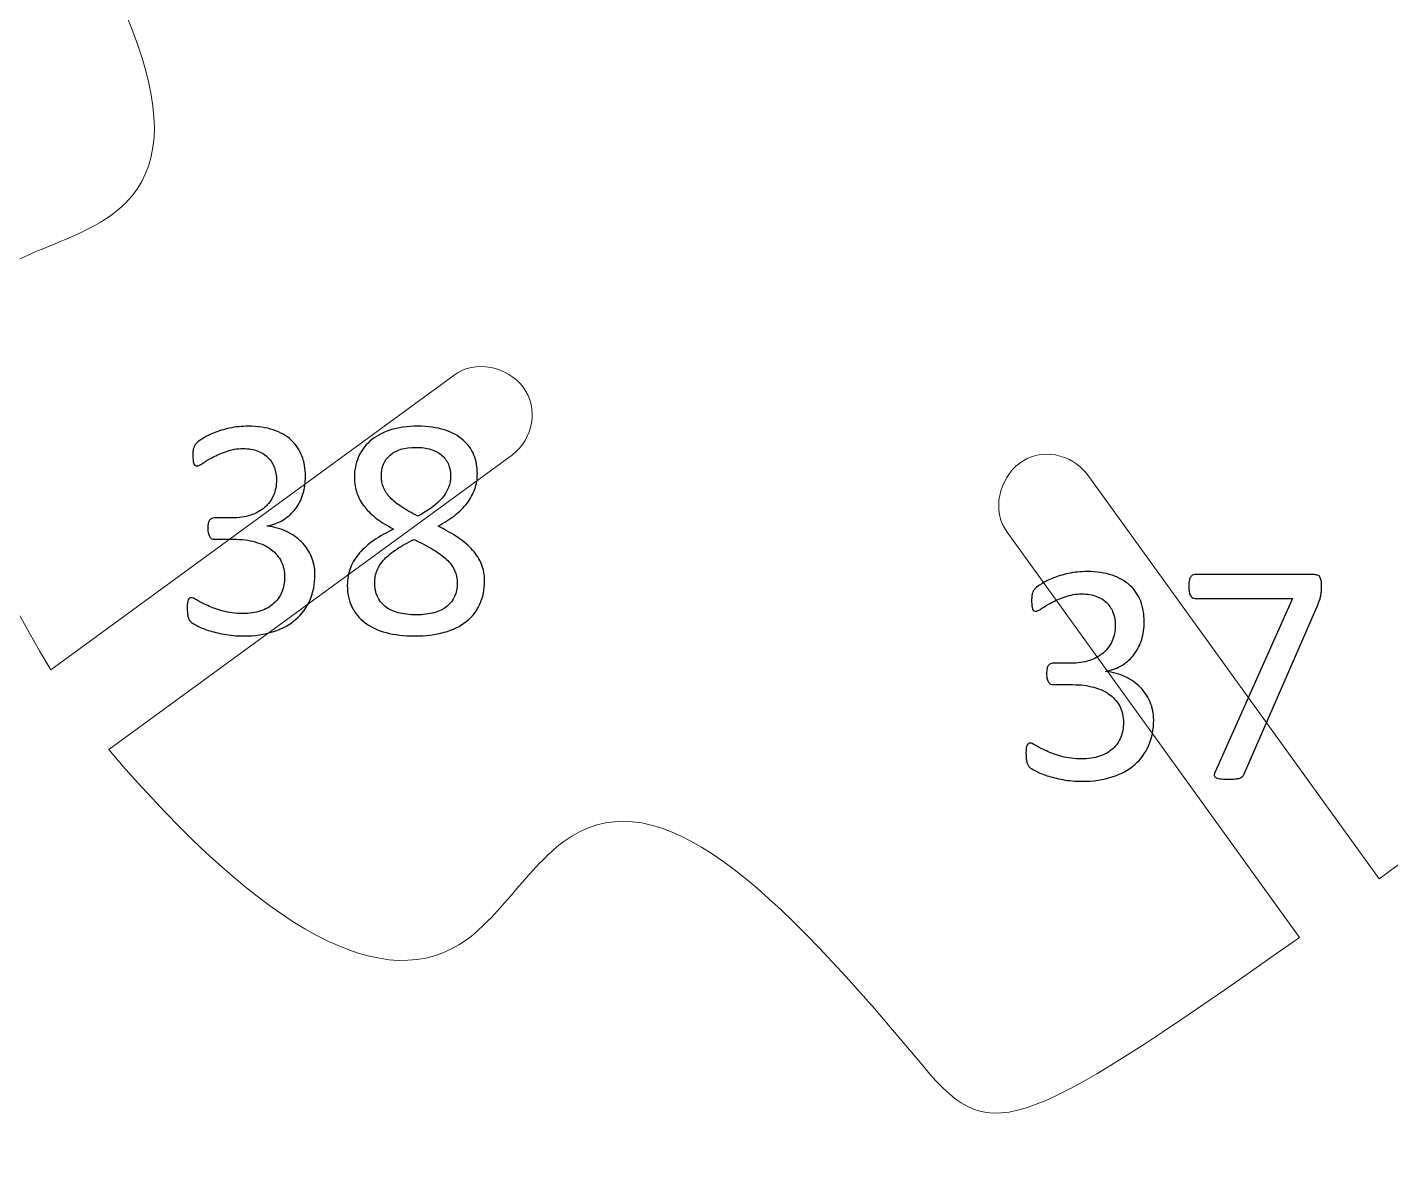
# Model space of a CAD drawing. Header units: inches. Extents: x -2.74 to 3.04, y -4.95 to 0.91.
# Drawn here: x -1.01 to -0.306, y -1.74 to -1.151 of the extents above; entities that cross this region are included whole.
import ezdxf

# ---------------------------------------------------------------- set-up
doc = ezdxf.new("R2010")
doc.units = ezdxf.units.IN
doc.header["$MEASUREMENT"] = 0
doc.layers.add('Layer 1', color=7, linetype='Continuous')

msp = doc.modelspace()

# ---------------------------------------------------------------- linework, layer by layer
at = {"layer": 'Layer 1', "color": 1, "lineweight": 9}
for points, knots in [([(-0.99833, -1.48277), (-1.06133, -1.37799), (-1.0725, -1.30957), (-1.0312, -1.2797), (-1.0312, -1.2797), (-1.02485, -1.27511), (-1.0142, -1.26982), (-0.99921, -1.26381), (-0.99921, -1.26381), (-0.98422, -1.25781), (-0.97356, -1.25251), (-0.96721, -1.24792), (-0.96721, -1.24792), (-0.92279, -1.2158), (-0.94685, -1.15069), (-1.0176, -1.03792), (-1.0176, -1.03792), (-1.0478, -0.9898), (-1.04217, -0.98093), (-0.89322, -0.8705)], [0, 0, 0, 0, 0.2, 0.2, 0.2, 0.2, 0.4, 0.4, 0.4, 0.4, 0.6, 0.6, 0.6, 0.6, 0.8, 0.8, 0.8, 0.8, 1, 1, 1, 1]), ([(-0.21069, -0.97274), (-0.14525, -1.08014), (-0.13199, -1.15131), (-0.17388, -1.1816), (-0.17388, -1.1816), (-0.18023, -1.18619), (-0.19089, -1.19149), (-0.20588, -1.19749), (-0.20588, -1.19749), (-0.22087, -1.2035), (-0.23153, -1.20879), (-0.23788, -1.21338), (-0.23788, -1.21338), (-0.2823, -1.2455), (-0.25824, -1.31061), (-0.18749, -1.42338), (-0.18749, -1.42338), (-0.15724, -1.47158), (-0.16215, -1.48003), (-0.31175, -1.59093)], [0, 0, 0, 0, 0.2, 0.2, 0.2, 0.2, 0.4, 0.4, 0.4, 0.4, 0.6, 0.6, 0.6, 0.6, 0.8, 0.8, 0.8, 0.8, 1, 1, 1, 1]), ([(-0.9684, -1.52407), (-0.9684, -1.52407), (-0.75972, -1.3716), (-0.75972, -1.3716), (-0.75972, -1.3716), (-0.74894, -1.36349), (-0.74598, -1.34754), (-0.75409, -1.33676), (-0.75409, -1.33676), (-0.7622, -1.326), (-0.77903, -1.3223), (-0.7898, -1.33042), (-0.7898, -1.33042), (-0.7898, -1.33042), (-0.99833, -1.48277), (-0.99833, -1.48277)], [0, 0, 0, 0, 0.25, 0.25, 0.25, 0.25, 0.5, 0.5, 0.5, 0.5, 0.75, 0.75, 0.75, 0.75, 1, 1, 1, 1]), ([(-0.31175, -1.59093), (-0.31175, -1.59093), (-0.46269, -1.38173), (-0.46269, -1.38173), (-0.46269, -1.38173), (-0.47074, -1.37092), (-0.48667, -1.36785), (-0.4975, -1.3759), (-0.4975, -1.3759), (-0.50831, -1.38395), (-0.5121, -1.40076), (-0.50406, -1.41157), (-0.50406, -1.41157), (-0.50406, -1.41157), (-0.35286, -1.62111), (-0.35286, -1.62111)], [0, 0, 0, 0, 0.25, 0.25, 0.25, 0.25, 0.5, 0.5, 0.5, 0.5, 0.75, 0.75, 0.75, 0.75, 1, 1, 1, 1]), ([(-0.96839, -1.52407), (-0.88763, -1.61854), (-0.82505, -1.65249), (-0.78341, -1.62237), (-0.78341, -1.62237), (-0.77706, -1.61778), (-0.76869, -1.60932), (-0.75829, -1.59696), (-0.75829, -1.59696), (-0.7479, -1.58461), (-0.73952, -1.57615), (-0.73317, -1.57156), (-0.73317, -1.57156), (-0.68876, -1.53944), (-0.63446, -1.58268), (-0.54953, -1.68519), (-0.54953, -1.68519), (-0.5134, -1.7288), (-0.50296, -1.72694), (-0.35286, -1.62111)], [0, 0, 0, 0, 0.2, 0.2, 0.2, 0.2, 0.4, 0.4, 0.4, 0.4, 0.6, 0.6, 0.6, 0.6, 0.8, 0.8, 0.8, 0.8, 1, 1, 1, 1]), ([(-0.87187, -1.77438), (-0.92481, -1.81473), (-0.95128, -1.8349), (-0.95128, -1.8349), (-0.95128, -1.8349), (-0.98095, -1.84766), (-1.00883, -1.83691), (-1.03494, -1.80265), (-1.03494, -1.80265), (-1.04918, -1.78396), (-1.05211, -1.75912), (-1.04373, -1.72813), (-1.04373, -1.72813), (-1.03536, -1.69713), (-1.03436, -1.67421), (-1.04074, -1.65938)], [0, 0, 0, 0, 0.25, 0.25, 0.25, 0.25, 0.5, 0.5, 0.5, 0.5, 0.75, 0.75, 0.75, 0.75, 1, 1, 1, 1])]:
    msp.add_open_spline(points, degree=3, knots=knots, dxfattribs=at)
at = {"layer": 'Layer 1'}
for points, knots in [([(-0.8618, -1.43363), (-0.8618, -1.43846), (-0.86267, -1.44282), (-0.86433, -1.44669), (-0.86433, -1.44669), (-0.86603, -1.45057), (-0.86844, -1.45391), (-0.87158, -1.45666), (-0.87158, -1.45666), (-0.87472, -1.45943), (-0.87861, -1.46155), (-0.88322, -1.46305), (-0.88322, -1.46305), (-0.88783, -1.46455), (-0.89303, -1.4653), (-0.89883, -1.4653), (-0.89883, -1.4653), (-0.90236, -1.4653), (-0.90567, -1.46499), (-0.90872, -1.46443), (-0.90872, -1.46443), (-0.9118, -1.46385), (-0.91453, -1.46319), (-0.91691, -1.46241), (-0.91691, -1.46241), (-0.9193, -1.4616), (-0.92128, -1.4608), (-0.92286, -1.45996), (-0.92286, -1.45996), (-0.92441, -1.4591), (-0.92541, -1.45852), (-0.9258, -1.45813), (-0.9258, -1.45813), (-0.92622, -1.45774), (-0.92653, -1.45738), (-0.92675, -1.45699), (-0.92675, -1.45699), (-0.92697, -1.4566), (-0.92717, -1.45616), (-0.92733, -1.4556), (-0.92733, -1.4556), (-0.9275, -1.45505), (-0.92761, -1.45441), (-0.92769, -1.4536), (-0.92769, -1.4536), (-0.92778, -1.45282), (-0.9278, -1.45185), (-0.9278, -1.45071), (-0.9278, -1.45071), (-0.9278, -1.44877), (-0.92761, -1.44741), (-0.92725, -1.44666), (-0.92725, -1.44666), (-0.92686, -1.44588), (-0.92633, -1.44552), (-0.92561, -1.44552), (-0.92561, -1.44552), (-0.92514, -1.44552), (-0.92417, -1.44593), (-0.92272, -1.44682), (-0.92272, -1.44682), (-0.92128, -1.44769), (-0.91944, -1.44863), (-0.91719, -1.44963), (-0.91719, -1.44963), (-0.91494, -1.45063), (-0.9123, -1.45157), (-0.9093, -1.45243), (-0.9093, -1.45243), (-0.90628, -1.4533), (-0.90294, -1.45374), (-0.89925, -1.45374), (-0.89925, -1.45374), (-0.89567, -1.45374), (-0.89253, -1.45327), (-0.8898, -1.45235), (-0.8898, -1.45235), (-0.88708, -1.45143), (-0.8848, -1.45013), (-0.88297, -1.44843), (-0.88297, -1.44843), (-0.88114, -1.44677), (-0.87975, -1.44477), (-0.87883, -1.44246), (-0.87883, -1.44246), (-0.87789, -1.44016), (-0.87744, -1.43766), (-0.87744, -1.43493), (-0.87744, -1.43493), (-0.87744, -1.43193), (-0.87803, -1.42927), (-0.87919, -1.42688), (-0.87919, -1.42688), (-0.88036, -1.42449), (-0.88206, -1.42243), (-0.8843, -1.42069), (-0.8843, -1.42069), (-0.88656, -1.41896), (-0.88933, -1.41763), (-0.89261, -1.41671), (-0.89261, -1.41671), (-0.89589, -1.41577), (-0.89964, -1.41532), (-0.9038, -1.41532), (-0.9038, -1.41532), (-0.9038, -1.41532), (-0.9138, -1.41532), (-0.9138, -1.41532), (-0.9138, -1.41532), (-0.91425, -1.41532), (-0.91467, -1.41521), (-0.91508, -1.41505), (-0.91508, -1.41505), (-0.91547, -1.41485), (-0.91583, -1.41455), (-0.91614, -1.4141), (-0.91614, -1.4141), (-0.91644, -1.41366), (-0.91667, -1.4131), (-0.91686, -1.41238), (-0.91686, -1.41238), (-0.91706, -1.41169), (-0.91714, -1.41077), (-0.91714, -1.40963), (-0.91714, -1.40963), (-0.91714, -1.4086), (-0.91708, -1.40774), (-0.91691, -1.40705), (-0.91691, -1.40705), (-0.91675, -1.40638), (-0.91653, -1.40585), (-0.91622, -1.40544), (-0.91622, -1.40544), (-0.91591, -1.40502), (-0.91558, -1.40471), (-0.91519, -1.40455), (-0.91519, -1.40455), (-0.9148, -1.40435), (-0.91439, -1.40424), (-0.91389, -1.40424), (-0.91389, -1.40424), (-0.91389, -1.40424), (-0.90469, -1.40424), (-0.90469, -1.40424), (-0.90469, -1.40424), (-0.90111, -1.40424), (-0.89792, -1.4038), (-0.89506, -1.40288), (-0.89506, -1.40288), (-0.89222, -1.40194), (-0.8898, -1.40063), (-0.8878, -1.39888), (-0.8878, -1.39888), (-0.88583, -1.39716), (-0.8843, -1.39507), (-0.88325, -1.39266), (-0.88325, -1.39266), (-0.88219, -1.39024), (-0.88167, -1.38755), (-0.88167, -1.38455), (-0.88167, -1.38455), (-0.88167, -1.38238), (-0.88203, -1.38032), (-0.88272, -1.37832), (-0.88272, -1.37832), (-0.88344, -1.37635), (-0.8845, -1.37463), (-0.88589, -1.37316), (-0.88589, -1.37316), (-0.8873, -1.37171), (-0.88911, -1.37055), (-0.8913, -1.36971), (-0.8913, -1.36971), (-0.8935, -1.36885), (-0.89606, -1.36844), (-0.89892, -1.36844), (-0.89892, -1.36844), (-0.90206, -1.36844), (-0.90494, -1.36891), (-0.90758, -1.36988), (-0.90758, -1.36988), (-0.91022, -1.37082), (-0.91256, -1.37182), (-0.91464, -1.37291), (-0.91464, -1.37291), (-0.91669, -1.37402), (-0.91839, -1.37502), (-0.91975, -1.37596), (-0.91975, -1.37596), (-0.92111, -1.37694), (-0.92206, -1.37741), (-0.92261, -1.37741), (-0.92261, -1.37741), (-0.92297, -1.37741), (-0.92333, -1.37732), (-0.92361, -1.37719), (-0.92361, -1.37719), (-0.92391, -1.37705), (-0.92417, -1.3768), (-0.92436, -1.37638), (-0.92436, -1.37638), (-0.92456, -1.37596), (-0.92467, -1.37541), (-0.92475, -1.37466), (-0.92475, -1.37466), (-0.92483, -1.37394), (-0.92489, -1.37296), (-0.92489, -1.37177), (-0.92489, -1.37177), (-0.92489, -1.37096), (-0.92486, -1.37024), (-0.9248, -1.36963), (-0.9248, -1.36963), (-0.92475, -1.36899), (-0.92464, -1.36846), (-0.92447, -1.36799), (-0.92447, -1.36799), (-0.9243, -1.36755), (-0.92411, -1.3671), (-0.92391, -1.36674), (-0.92391, -1.36674), (-0.92369, -1.36635), (-0.92333, -1.36591), (-0.9228, -1.36538), (-0.9228, -1.36538), (-0.9223, -1.36488), (-0.92125, -1.36413), (-0.91967, -1.36316), (-0.91967, -1.36316), (-0.91811, -1.36219), (-0.91617, -1.36121), (-0.91386, -1.36027), (-0.91386, -1.36027), (-0.91156, -1.35932), (-0.90889, -1.35852), (-0.90589, -1.35785), (-0.90589, -1.35785), (-0.90286, -1.35721), (-0.89964, -1.35688), (-0.89617, -1.35688), (-0.89617, -1.35688), (-0.89128, -1.35688), (-0.887, -1.35752), (-0.8833, -1.35877), (-0.8833, -1.35877), (-0.87961, -1.36002), (-0.87653, -1.36177), (-0.87406, -1.36405), (-0.87406, -1.36405), (-0.87158, -1.36632), (-0.86975, -1.36905), (-0.86853, -1.37224), (-0.86853, -1.37224), (-0.8673, -1.37541), (-0.86669, -1.37891), (-0.86669, -1.38277), (-0.86669, -1.38277), (-0.86669, -1.38607), (-0.86714, -1.38916), (-0.868, -1.39199), (-0.868, -1.39199), (-0.86886, -1.39485), (-0.87014, -1.39738), (-0.87183, -1.39957), (-0.87183, -1.39957), (-0.8735, -1.40177), (-0.87556, -1.40363), (-0.878, -1.40519), (-0.878, -1.40519), (-0.88044, -1.40674), (-0.88328, -1.4078), (-0.88647, -1.40841), (-0.88647, -1.40841), (-0.88647, -1.40841), (-0.88647, -1.40857), (-0.88647, -1.40857), (-0.88647, -1.40857), (-0.88283, -1.40893), (-0.8795, -1.40985), (-0.8765, -1.4113), (-0.8765, -1.4113), (-0.8735, -1.41274), (-0.87089, -1.41455), (-0.86872, -1.41671), (-0.86872, -1.41671), (-0.86656, -1.41888), (-0.86486, -1.42141), (-0.86364, -1.42432), (-0.86364, -1.42432), (-0.86242, -1.42721), (-0.8618, -1.43032), (-0.8618, -1.43363)], [0, 0, 0, 0, 0.013699, 0.013699, 0.013699, 0.013699, 0.027397, 0.027397, 0.027397, 0.027397, 0.041096, 0.041096, 0.041096, 0.041096, 0.054795, 0.054795, 0.054795, 0.054795, 0.068493, 0.068493, 0.068493, 0.068493, 0.082192, 0.082192, 0.082192, 0.082192, 0.09589, 0.09589, 0.09589, 0.09589, 0.109589, 0.109589, 0.109589, 0.109589, 0.123288, 0.123288, 0.123288, 0.123288, 0.136986, 0.136986, 0.136986, 0.136986, 0.150685, 0.150685, 0.150685, 0.150685, 0.164384, 0.164384, 0.164384, 0.164384, 0.178082, 0.178082, 0.178082, 0.178082, 0.191781, 0.191781, 0.191781, 0.191781, 0.205479, 0.205479, 0.205479, 0.205479, 0.219178, 0.219178, 0.219178, 0.219178, 0.232877, 0.232877, 0.232877, 0.232877, 0.246575, 0.246575, 0.246575, 0.246575, 0.260274, 0.260274, 0.260274, 0.260274, 0.273973, 0.273973, 0.273973, 0.273973, 0.287671, 0.287671, 0.287671, 0.287671, 0.30137, 0.30137, 0.30137, 0.30137, 0.315068, 0.315068, 0.315068, 0.315068, 0.328767, 0.328767, 0.328767, 0.328767, 0.342466, 0.342466, 0.342466, 0.342466, 0.356164, 0.356164, 0.356164, 0.356164, 0.369863, 0.369863, 0.369863, 0.369863, 0.383562, 0.383562, 0.383562, 0.383562, 0.39726, 0.39726, 0.39726, 0.39726, 0.410959, 0.410959, 0.410959, 0.410959, 0.424658, 0.424658, 0.424658, 0.424658, 0.438356, 0.438356, 0.438356, 0.438356, 0.452055, 0.452055, 0.452055, 0.452055, 0.465753, 0.465753, 0.465753, 0.465753, 0.479452, 0.479452, 0.479452, 0.479452, 0.493151, 0.493151, 0.493151, 0.493151, 0.506849, 0.506849, 0.506849, 0.506849, 0.520548, 0.520548, 0.520548, 0.520548, 0.534247, 0.534247, 0.534247, 0.534247, 0.547945, 0.547945, 0.547945, 0.547945, 0.561644, 0.561644, 0.561644, 0.561644, 0.575342, 0.575342, 0.575342, 0.575342, 0.589041, 0.589041, 0.589041, 0.589041, 0.60274, 0.60274, 0.60274, 0.60274, 0.616438, 0.616438, 0.616438, 0.616438, 0.630137, 0.630137, 0.630137, 0.630137, 0.643836, 0.643836, 0.643836, 0.643836, 0.657534, 0.657534, 0.657534, 0.657534, 0.671233, 0.671233, 0.671233, 0.671233, 0.684932, 0.684932, 0.684932, 0.684932, 0.69863, 0.69863, 0.69863, 0.69863, 0.712329, 0.712329, 0.712329, 0.712329, 0.726027, 0.726027, 0.726027, 0.726027, 0.739726, 0.739726, 0.739726, 0.739726, 0.753425, 0.753425, 0.753425, 0.753425, 0.767123, 0.767123, 0.767123, 0.767123, 0.780822, 0.780822, 0.780822, 0.780822, 0.794521, 0.794521, 0.794521, 0.794521, 0.808219, 0.808219, 0.808219, 0.808219, 0.821918, 0.821918, 0.821918, 0.821918, 0.835616, 0.835616, 0.835616, 0.835616, 0.849315, 0.849315, 0.849315, 0.849315, 0.863014, 0.863014, 0.863014, 0.863014, 0.876712, 0.876712, 0.876712, 0.876712, 0.890411, 0.890411, 0.890411, 0.890411, 0.90411, 0.90411, 0.90411, 0.90411, 0.917808, 0.917808, 0.917808, 0.917808, 0.931507, 0.931507, 0.931507, 0.931507, 0.945205, 0.945205, 0.945205, 0.945205, 0.958904, 0.958904, 0.958904, 0.958904, 0.972603, 0.972603, 0.972603, 0.972603, 0.986301, 0.986301, 0.986301, 0.986301, 1, 1, 1, 1]), ([(-0.77408, -1.43671), (-0.77408, -1.44127), (-0.77489, -1.44532), (-0.77653, -1.44888), (-0.77653, -1.44888), (-0.77817, -1.45243), (-0.7805, -1.45543), (-0.78356, -1.45788), (-0.78356, -1.45788), (-0.78664, -1.46032), (-0.79042, -1.46216), (-0.79492, -1.46341), (-0.79492, -1.46341), (-0.79941, -1.46466), (-0.80458, -1.4653), (-0.81039, -1.4653), (-0.81039, -1.4653), (-0.8158, -1.4653), (-0.82067, -1.46471), (-0.82494, -1.46357), (-0.82494, -1.46357), (-0.82922, -1.46243), (-0.83286, -1.46077), (-0.83586, -1.45852), (-0.83586, -1.45852), (-0.83883, -1.4563), (-0.84111, -1.45357), (-0.84269, -1.45032), (-0.84269, -1.45032), (-0.84425, -1.44705), (-0.84506, -1.44335), (-0.84506, -1.43916), (-0.84506, -1.43916), (-0.84506, -1.43585), (-0.8445, -1.43282), (-0.84341, -1.43005), (-0.84341, -1.43005), (-0.84233, -1.42727), (-0.84078, -1.42474), (-0.83875, -1.42241), (-0.83875, -1.42241), (-0.83669, -1.42007), (-0.83419, -1.41788), (-0.83122, -1.41585), (-0.83122, -1.41585), (-0.82822, -1.41382), (-0.82486, -1.41188), (-0.82111, -1.41002), (-0.82111, -1.41002), (-0.82439, -1.40835), (-0.82725, -1.40657), (-0.82975, -1.40471), (-0.82975, -1.40471), (-0.83225, -1.40282), (-0.83436, -1.4008), (-0.83608, -1.3986), (-0.83608, -1.3986), (-0.83783, -1.39641), (-0.83914, -1.39405), (-0.84006, -1.39155), (-0.84006, -1.39155), (-0.84094, -1.38907), (-0.84139, -1.38635), (-0.84139, -1.38341), (-0.84139, -1.38341), (-0.84139, -1.37974), (-0.84072, -1.37627), (-0.83939, -1.37305), (-0.83939, -1.37305), (-0.83806, -1.36982), (-0.83606, -1.36702), (-0.83336, -1.36463), (-0.83336, -1.36463), (-0.83069, -1.36224), (-0.82728, -1.36035), (-0.82311, -1.35896), (-0.82311, -1.35896), (-0.81897, -1.35757), (-0.81411, -1.35688), (-0.80858, -1.35688), (-0.80858, -1.35688), (-0.80328, -1.35688), (-0.79867, -1.35752), (-0.7948, -1.3588), (-0.7948, -1.3588), (-0.79092, -1.36007), (-0.78772, -1.36182), (-0.78519, -1.36402), (-0.78519, -1.36402), (-0.78267, -1.36621), (-0.7808, -1.3688), (-0.77961, -1.37177), (-0.77961, -1.37177), (-0.77842, -1.37477), (-0.77783, -1.37796), (-0.77783, -1.38138), (-0.77783, -1.38138), (-0.77783, -1.38416), (-0.77828, -1.3868), (-0.77917, -1.38935), (-0.77917, -1.38935), (-0.78006, -1.39191), (-0.78139, -1.39432), (-0.78311, -1.3966), (-0.78311, -1.3966), (-0.78486, -1.39888), (-0.78697, -1.40102), (-0.7895, -1.40299), (-0.7895, -1.40299), (-0.79203, -1.40496), (-0.79492, -1.40682), (-0.79817, -1.40857), (-0.79817, -1.40857), (-0.79433, -1.41046), (-0.79089, -1.41241), (-0.78789, -1.41443), (-0.78789, -1.41443), (-0.78486, -1.41643), (-0.78233, -1.4186), (-0.7803, -1.42091), (-0.7803, -1.42091), (-0.77828, -1.42321), (-0.77672, -1.42563), (-0.77567, -1.42821), (-0.77567, -1.42821), (-0.77461, -1.4308), (-0.77408, -1.43363), (-0.77408, -1.43671)], [0, 0, 0, 0, 0.03125, 0.03125, 0.03125, 0.03125, 0.0625, 0.0625, 0.0625, 0.0625, 0.09375, 0.09375, 0.09375, 0.09375, 0.125, 0.125, 0.125, 0.125, 0.15625, 0.15625, 0.15625, 0.15625, 0.1875, 0.1875, 0.1875, 0.1875, 0.21875, 0.21875, 0.21875, 0.21875, 0.25, 0.25, 0.25, 0.25, 0.28125, 0.28125, 0.28125, 0.28125, 0.3125, 0.3125, 0.3125, 0.3125, 0.34375, 0.34375, 0.34375, 0.34375, 0.375, 0.375, 0.375, 0.375, 0.40625, 0.40625, 0.40625, 0.40625, 0.4375, 0.4375, 0.4375, 0.4375, 0.46875, 0.46875, 0.46875, 0.46875, 0.5, 0.5, 0.5, 0.5, 0.53125, 0.53125, 0.53125, 0.53125, 0.5625, 0.5625, 0.5625, 0.5625, 0.59375, 0.59375, 0.59375, 0.59375, 0.625, 0.625, 0.625, 0.625, 0.65625, 0.65625, 0.65625, 0.65625, 0.6875, 0.6875, 0.6875, 0.6875, 0.71875, 0.71875, 0.71875, 0.71875, 0.75, 0.75, 0.75, 0.75, 0.78125, 0.78125, 0.78125, 0.78125, 0.8125, 0.8125, 0.8125, 0.8125, 0.84375, 0.84375, 0.84375, 0.84375, 0.875, 0.875, 0.875, 0.875, 0.90625, 0.90625, 0.90625, 0.90625, 0.9375, 0.9375, 0.9375, 0.9375, 0.96875, 0.96875, 0.96875, 0.96875, 1, 1, 1, 1]), ([(-0.79167, -1.38269), (-0.79167, -1.38041), (-0.79206, -1.37835), (-0.79283, -1.37649), (-0.79283, -1.37649), (-0.79364, -1.37466), (-0.79478, -1.37307), (-0.7963, -1.37177), (-0.7963, -1.37177), (-0.79783, -1.37049), (-0.79969, -1.36949), (-0.80194, -1.36882), (-0.80194, -1.36882), (-0.80422, -1.36813), (-0.80678, -1.3678), (-0.80964, -1.3678), (-0.80964, -1.3678), (-0.8155, -1.3678), (-0.81994, -1.36913), (-0.82294, -1.37177), (-0.82294, -1.37177), (-0.82597, -1.37444), (-0.82747, -1.37807), (-0.82747, -1.38269), (-0.82747, -1.38269), (-0.82747, -1.3848), (-0.82711, -1.38677), (-0.82636, -1.38857), (-0.82636, -1.38857), (-0.82564, -1.39041), (-0.8245, -1.39213), (-0.82294, -1.39374), (-0.82294, -1.39374), (-0.82141, -1.39538), (-0.81944, -1.39696), (-0.81708, -1.39852), (-0.81708, -1.39852), (-0.81472, -1.40007), (-0.81191, -1.40169), (-0.80867, -1.40335), (-0.80867, -1.40335), (-0.80319, -1.40055), (-0.799, -1.39741), (-0.79606, -1.39399), (-0.79606, -1.39399), (-0.79314, -1.39057), (-0.79167, -1.3868), (-0.79167, -1.38269)], [0, 0, 0, 0, 0.083333, 0.083333, 0.083333, 0.083333, 0.166667, 0.166667, 0.166667, 0.166667, 0.25, 0.25, 0.25, 0.25, 0.333333, 0.333333, 0.333333, 0.333333, 0.416667, 0.416667, 0.416667, 0.416667, 0.5, 0.5, 0.5, 0.5, 0.583333, 0.583333, 0.583333, 0.583333, 0.666667, 0.666667, 0.666667, 0.666667, 0.75, 0.75, 0.75, 0.75, 0.833333, 0.833333, 0.833333, 0.833333, 0.916667, 0.916667, 0.916667, 0.916667, 1, 1, 1, 1]), ([(-0.78825, -1.43819), (-0.78825, -1.43569), (-0.78869, -1.43343), (-0.78964, -1.43138), (-0.78964, -1.43138), (-0.79056, -1.42935), (-0.79194, -1.42746), (-0.79383, -1.42569), (-0.79383, -1.42569), (-0.79569, -1.42393), (-0.79803, -1.42221), (-0.8008, -1.42057), (-0.8008, -1.42057), (-0.80361, -1.41891), (-0.80686, -1.41719), (-0.81056, -1.41541), (-0.81056, -1.41541), (-0.81397, -1.41707), (-0.81697, -1.41877), (-0.81953, -1.42043), (-0.81953, -1.42043), (-0.82211, -1.42213), (-0.82422, -1.42385), (-0.82589, -1.42566), (-0.82589, -1.42566), (-0.82753, -1.42743), (-0.82878, -1.42932), (-0.82964, -1.43132), (-0.82964, -1.43132), (-0.83047, -1.4333), (-0.83089, -1.43546), (-0.83089, -1.43785), (-0.83089, -1.43785), (-0.83089, -1.44313), (-0.82908, -1.44719), (-0.82547, -1.45007), (-0.82547, -1.45007), (-0.82186, -1.45293), (-0.81647, -1.45438), (-0.80933, -1.45438), (-0.80933, -1.45438), (-0.80239, -1.45438), (-0.79714, -1.45293), (-0.79358, -1.45002), (-0.79358, -1.45002), (-0.79003, -1.44713), (-0.78825, -1.44319), (-0.78825, -1.43819)], [0, 0, 0, 0, 0.083333, 0.083333, 0.083333, 0.083333, 0.166667, 0.166667, 0.166667, 0.166667, 0.25, 0.25, 0.25, 0.25, 0.333333, 0.333333, 0.333333, 0.333333, 0.416667, 0.416667, 0.416667, 0.416667, 0.5, 0.5, 0.5, 0.5, 0.583333, 0.583333, 0.583333, 0.583333, 0.666667, 0.666667, 0.666667, 0.666667, 0.75, 0.75, 0.75, 0.75, 0.833333, 0.833333, 0.833333, 0.833333, 0.916667, 0.916667, 0.916667, 0.916667, 1, 1, 1, 1]), ([(-0.42825, -1.50877), (-0.42825, -1.5136), (-0.42911, -1.51796), (-0.43078, -1.52183), (-0.43078, -1.52183), (-0.43247, -1.52572), (-0.43489, -1.52905), (-0.43803, -1.5318), (-0.43803, -1.5318), (-0.44117, -1.53457), (-0.44506, -1.53669), (-0.44967, -1.53819), (-0.44967, -1.53819), (-0.45428, -1.53969), (-0.45947, -1.54044), (-0.46528, -1.54044), (-0.46528, -1.54044), (-0.4688, -1.54044), (-0.47211, -1.54013), (-0.47517, -1.53957), (-0.47517, -1.53957), (-0.47825, -1.53899), (-0.48097, -1.53833), (-0.48336, -1.53755), (-0.48336, -1.53755), (-0.48575, -1.53674), (-0.48772, -1.53594), (-0.4893, -1.5351), (-0.4893, -1.5351), (-0.49086, -1.53424), (-0.49186, -1.53366), (-0.49225, -1.53327), (-0.49225, -1.53327), (-0.49267, -1.53288), (-0.49297, -1.53252), (-0.49319, -1.53213), (-0.49319, -1.53213), (-0.49342, -1.53174), (-0.49361, -1.5313), (-0.49378, -1.53074), (-0.49378, -1.53074), (-0.49394, -1.53019), (-0.49406, -1.52955), (-0.49414, -1.52874), (-0.49414, -1.52874), (-0.49422, -1.52796), (-0.49425, -1.52699), (-0.49425, -1.52585), (-0.49425, -1.52585), (-0.49425, -1.52391), (-0.49406, -1.52255), (-0.49369, -1.5218), (-0.49369, -1.5218), (-0.4933, -1.52102), (-0.49278, -1.52066), (-0.49206, -1.52066), (-0.49206, -1.52066), (-0.49158, -1.52066), (-0.49061, -1.52107), (-0.48917, -1.52196), (-0.48917, -1.52196), (-0.48772, -1.52283), (-0.48589, -1.52377), (-0.48364, -1.52477), (-0.48364, -1.52477), (-0.48139, -1.52577), (-0.47875, -1.52672), (-0.47575, -1.52757), (-0.47575, -1.52757), (-0.47272, -1.52844), (-0.46939, -1.52888), (-0.46569, -1.52888), (-0.46569, -1.52888), (-0.46211, -1.52888), (-0.45897, -1.52841), (-0.45625, -1.52749), (-0.45625, -1.52749), (-0.45353, -1.52657), (-0.45125, -1.52527), (-0.44942, -1.52357), (-0.44942, -1.52357), (-0.44758, -1.52191), (-0.44619, -1.51991), (-0.44528, -1.5176), (-0.44528, -1.5176), (-0.44433, -1.5153), (-0.44389, -1.5128), (-0.44389, -1.51007), (-0.44389, -1.51007), (-0.44389, -1.50707), (-0.44447, -1.50441), (-0.44564, -1.50202), (-0.44564, -1.50202), (-0.4468, -1.49963), (-0.4485, -1.49757), (-0.45075, -1.49583), (-0.45075, -1.49583), (-0.453, -1.49411), (-0.45578, -1.49277), (-0.45906, -1.49185), (-0.45906, -1.49185), (-0.46233, -1.49091), (-0.46608, -1.49046), (-0.47025, -1.49046), (-0.47025, -1.49046), (-0.47025, -1.49046), (-0.48025, -1.49046), (-0.48025, -1.49046), (-0.48025, -1.49046), (-0.48069, -1.49046), (-0.48111, -1.49035), (-0.48153, -1.49019), (-0.48153, -1.49019), (-0.48192, -1.48999), (-0.48228, -1.48969), (-0.48258, -1.48924), (-0.48258, -1.48924), (-0.48289, -1.4888), (-0.48311, -1.48824), (-0.4833, -1.48752), (-0.4833, -1.48752), (-0.4835, -1.48683), (-0.48358, -1.48591), (-0.48358, -1.48477), (-0.48358, -1.48477), (-0.48358, -1.48374), (-0.48353, -1.48288), (-0.48336, -1.48219), (-0.48336, -1.48219), (-0.48319, -1.48152), (-0.48297, -1.48099), (-0.48267, -1.48058), (-0.48267, -1.48058), (-0.48236, -1.48016), (-0.48203, -1.47985), (-0.48164, -1.47969), (-0.48164, -1.47969), (-0.48125, -1.47949), (-0.48083, -1.47938), (-0.48033, -1.47938), (-0.48033, -1.47938), (-0.48033, -1.47938), (-0.47114, -1.47938), (-0.47114, -1.47938), (-0.47114, -1.47938), (-0.46756, -1.47938), (-0.46436, -1.47894), (-0.4615, -1.47802), (-0.4615, -1.47802), (-0.45867, -1.47708), (-0.45625, -1.47577), (-0.45425, -1.47402), (-0.45425, -1.47402), (-0.45228, -1.4723), (-0.45075, -1.47022), (-0.44969, -1.4678), (-0.44969, -1.4678), (-0.44864, -1.46538), (-0.44811, -1.46269), (-0.44811, -1.45969), (-0.44811, -1.45969), (-0.44811, -1.45752), (-0.44847, -1.45546), (-0.44917, -1.45346), (-0.44917, -1.45346), (-0.44989, -1.45149), (-0.45094, -1.44977), (-0.45233, -1.4483), (-0.45233, -1.4483), (-0.45375, -1.44685), (-0.45556, -1.44569), (-0.45775, -1.44485), (-0.45775, -1.44485), (-0.45994, -1.44399), (-0.4625, -1.44358), (-0.46536, -1.44358), (-0.46536, -1.44358), (-0.4685, -1.44358), (-0.47139, -1.44405), (-0.47403, -1.44502), (-0.47403, -1.44502), (-0.47667, -1.44596), (-0.479, -1.44696), (-0.48108, -1.44805), (-0.48108, -1.44805), (-0.48314, -1.44916), (-0.48483, -1.45016), (-0.48619, -1.45111), (-0.48619, -1.45111), (-0.48756, -1.45208), (-0.4885, -1.45255), (-0.48906, -1.45255), (-0.48906, -1.45255), (-0.48942, -1.45255), (-0.48978, -1.45246), (-0.49006, -1.45233), (-0.49006, -1.45233), (-0.49036, -1.45219), (-0.49061, -1.45194), (-0.4908, -1.45152), (-0.4908, -1.45152), (-0.491, -1.45111), (-0.49111, -1.45055), (-0.49119, -1.4498), (-0.49119, -1.4498), (-0.49128, -1.44908), (-0.49133, -1.44811), (-0.49133, -1.44691), (-0.49133, -1.44691), (-0.49133, -1.44611), (-0.4913, -1.44538), (-0.49125, -1.44477), (-0.49125, -1.44477), (-0.49119, -1.44413), (-0.49108, -1.44361), (-0.49092, -1.44313), (-0.49092, -1.44313), (-0.49075, -1.44269), (-0.49056, -1.44224), (-0.49036, -1.44188), (-0.49036, -1.44188), (-0.49014, -1.44149), (-0.48978, -1.44105), (-0.48925, -1.44052), (-0.48925, -1.44052), (-0.48875, -1.44002), (-0.48769, -1.43927), (-0.48611, -1.4383), (-0.48611, -1.4383), (-0.48456, -1.43733), (-0.48261, -1.43635), (-0.4803, -1.43541), (-0.4803, -1.43541), (-0.478, -1.43446), (-0.47533, -1.43366), (-0.47233, -1.43299), (-0.47233, -1.43299), (-0.4693, -1.43235), (-0.46608, -1.43202), (-0.46261, -1.43202), (-0.46261, -1.43202), (-0.45772, -1.43202), (-0.45344, -1.43266), (-0.44975, -1.43391), (-0.44975, -1.43391), (-0.44606, -1.43516), (-0.44297, -1.43691), (-0.4405, -1.43919), (-0.4405, -1.43919), (-0.43803, -1.44146), (-0.43619, -1.44419), (-0.43497, -1.44738), (-0.43497, -1.44738), (-0.43375, -1.45055), (-0.43314, -1.45405), (-0.43314, -1.45791), (-0.43314, -1.45791), (-0.43314, -1.46122), (-0.43358, -1.4643), (-0.43444, -1.46713), (-0.43444, -1.46713), (-0.4353, -1.46999), (-0.43658, -1.47252), (-0.43828, -1.47472), (-0.43828, -1.47472), (-0.43994, -1.47691), (-0.442, -1.47877), (-0.44444, -1.48033), (-0.44444, -1.48033), (-0.44689, -1.48188), (-0.44972, -1.48294), (-0.45292, -1.48355), (-0.45292, -1.48355), (-0.45292, -1.48355), (-0.45292, -1.48372), (-0.45292, -1.48372), (-0.45292, -1.48372), (-0.44928, -1.48407), (-0.44594, -1.48499), (-0.44294, -1.48644), (-0.44294, -1.48644), (-0.43994, -1.48788), (-0.43733, -1.48969), (-0.43517, -1.49185), (-0.43517, -1.49185), (-0.433, -1.49402), (-0.4313, -1.49655), (-0.43008, -1.49946), (-0.43008, -1.49946), (-0.42886, -1.50235), (-0.42825, -1.50546), (-0.42825, -1.50877)], [0, 0, 0, 0, 0.013699, 0.013699, 0.013699, 0.013699, 0.027397, 0.027397, 0.027397, 0.027397, 0.041096, 0.041096, 0.041096, 0.041096, 0.054795, 0.054795, 0.054795, 0.054795, 0.068493, 0.068493, 0.068493, 0.068493, 0.082192, 0.082192, 0.082192, 0.082192, 0.09589, 0.09589, 0.09589, 0.09589, 0.109589, 0.109589, 0.109589, 0.109589, 0.123288, 0.123288, 0.123288, 0.123288, 0.136986, 0.136986, 0.136986, 0.136986, 0.150685, 0.150685, 0.150685, 0.150685, 0.164384, 0.164384, 0.164384, 0.164384, 0.178082, 0.178082, 0.178082, 0.178082, 0.191781, 0.191781, 0.191781, 0.191781, 0.205479, 0.205479, 0.205479, 0.205479, 0.219178, 0.219178, 0.219178, 0.219178, 0.232877, 0.232877, 0.232877, 0.232877, 0.246575, 0.246575, 0.246575, 0.246575, 0.260274, 0.260274, 0.260274, 0.260274, 0.273973, 0.273973, 0.273973, 0.273973, 0.287671, 0.287671, 0.287671, 0.287671, 0.30137, 0.30137, 0.30137, 0.30137, 0.315068, 0.315068, 0.315068, 0.315068, 0.328767, 0.328767, 0.328767, 0.328767, 0.342466, 0.342466, 0.342466, 0.342466, 0.356164, 0.356164, 0.356164, 0.356164, 0.369863, 0.369863, 0.369863, 0.369863, 0.383562, 0.383562, 0.383562, 0.383562, 0.39726, 0.39726, 0.39726, 0.39726, 0.410959, 0.410959, 0.410959, 0.410959, 0.424658, 0.424658, 0.424658, 0.424658, 0.438356, 0.438356, 0.438356, 0.438356, 0.452055, 0.452055, 0.452055, 0.452055, 0.465753, 0.465753, 0.465753, 0.465753, 0.479452, 0.479452, 0.479452, 0.479452, 0.493151, 0.493151, 0.493151, 0.493151, 0.506849, 0.506849, 0.506849, 0.506849, 0.520548, 0.520548, 0.520548, 0.520548, 0.534247, 0.534247, 0.534247, 0.534247, 0.547945, 0.547945, 0.547945, 0.547945, 0.561644, 0.561644, 0.561644, 0.561644, 0.575342, 0.575342, 0.575342, 0.575342, 0.589041, 0.589041, 0.589041, 0.589041, 0.60274, 0.60274, 0.60274, 0.60274, 0.616438, 0.616438, 0.616438, 0.616438, 0.630137, 0.630137, 0.630137, 0.630137, 0.643836, 0.643836, 0.643836, 0.643836, 0.657534, 0.657534, 0.657534, 0.657534, 0.671233, 0.671233, 0.671233, 0.671233, 0.684932, 0.684932, 0.684932, 0.684932, 0.69863, 0.69863, 0.69863, 0.69863, 0.712329, 0.712329, 0.712329, 0.712329, 0.726027, 0.726027, 0.726027, 0.726027, 0.739726, 0.739726, 0.739726, 0.739726, 0.753425, 0.753425, 0.753425, 0.753425, 0.767123, 0.767123, 0.767123, 0.767123, 0.780822, 0.780822, 0.780822, 0.780822, 0.794521, 0.794521, 0.794521, 0.794521, 0.808219, 0.808219, 0.808219, 0.808219, 0.821918, 0.821918, 0.821918, 0.821918, 0.835616, 0.835616, 0.835616, 0.835616, 0.849315, 0.849315, 0.849315, 0.849315, 0.863014, 0.863014, 0.863014, 0.863014, 0.876712, 0.876712, 0.876712, 0.876712, 0.890411, 0.890411, 0.890411, 0.890411, 0.90411, 0.90411, 0.90411, 0.90411, 0.917808, 0.917808, 0.917808, 0.917808, 0.931507, 0.931507, 0.931507, 0.931507, 0.945205, 0.945205, 0.945205, 0.945205, 0.958904, 0.958904, 0.958904, 0.958904, 0.972603, 0.972603, 0.972603, 0.972603, 0.986301, 0.986301, 0.986301, 0.986301, 1, 1, 1, 1]), ([(-0.34142, -1.43961), (-0.34142, -1.44058), (-0.34147, -1.44146), (-0.34156, -1.44224), (-0.34156, -1.44224), (-0.34164, -1.44302), (-0.34175, -1.4438), (-0.34186, -1.44452), (-0.34186, -1.44452), (-0.342, -1.44524), (-0.34219, -1.44596), (-0.34244, -1.44663), (-0.34244, -1.44663), (-0.34269, -1.44733), (-0.34297, -1.44802), (-0.3433, -1.4488), (-0.3433, -1.4488), (-0.3433, -1.4488), (-0.38122, -1.53619), (-0.38122, -1.53619), (-0.38122, -1.53619), (-0.3815, -1.53685), (-0.38183, -1.53738), (-0.38225, -1.53777), (-0.38225, -1.53777), (-0.38264, -1.53819), (-0.38317, -1.53852), (-0.38378, -1.53877), (-0.38378, -1.53877), (-0.38442, -1.53899), (-0.38519, -1.53916), (-0.38619, -1.53924), (-0.38619, -1.53924), (-0.38717, -1.53933), (-0.38836, -1.53938), (-0.38978, -1.53938), (-0.38978, -1.53938), (-0.39161, -1.53938), (-0.39306, -1.5393), (-0.39408, -1.53913), (-0.39408, -1.53913), (-0.39511, -1.53896), (-0.39586, -1.53872), (-0.3963, -1.53835), (-0.3963, -1.53835), (-0.39678, -1.53799), (-0.39697, -1.53757), (-0.39692, -1.53705), (-0.39692, -1.53705), (-0.39686, -1.53655), (-0.39669, -1.53594), (-0.39636, -1.53522), (-0.39636, -1.53522), (-0.39636, -1.53522), (-0.35647, -1.44585), (-0.35647, -1.44585), (-0.35647, -1.44585), (-0.35647, -1.44585), (-0.40703, -1.44585), (-0.40703, -1.44585), (-0.40703, -1.44585), (-0.40806, -1.44585), (-0.40883, -1.44533), (-0.40933, -1.44424), (-0.40933, -1.44424), (-0.40986, -1.44316), (-0.41011, -1.44163), (-0.41011, -1.43969), (-0.41011, -1.43969), (-0.41011, -1.43866), (-0.41006, -1.43774), (-0.40992, -1.43699), (-0.40992, -1.43699), (-0.40978, -1.43624), (-0.40956, -1.43561), (-0.4093, -1.43508), (-0.4093, -1.43508), (-0.40903, -1.43458), (-0.40869, -1.43419), (-0.40833, -1.43394), (-0.40833, -1.43394), (-0.40794, -1.43369), (-0.4075, -1.43358), (-0.40703, -1.43358), (-0.40703, -1.43358), (-0.40703, -1.43358), (-0.34567, -1.43358), (-0.34567, -1.43358), (-0.34567, -1.43358), (-0.34489, -1.43358), (-0.34422, -1.43366), (-0.34367, -1.43383), (-0.34367, -1.43383), (-0.34308, -1.43399), (-0.34267, -1.4343), (-0.34236, -1.4348), (-0.34236, -1.4348), (-0.34206, -1.4353), (-0.34183, -1.43591), (-0.34167, -1.43666), (-0.34167, -1.43666), (-0.3415, -1.43744), (-0.34142, -1.43841), (-0.34142, -1.43961)], [0, 0, 0, 0, 0.038462, 0.038462, 0.038462, 0.038462, 0.076923, 0.076923, 0.076923, 0.076923, 0.115385, 0.115385, 0.115385, 0.115385, 0.153846, 0.153846, 0.153846, 0.153846, 0.192308, 0.192308, 0.192308, 0.192308, 0.230769, 0.230769, 0.230769, 0.230769, 0.269231, 0.269231, 0.269231, 0.269231, 0.307692, 0.307692, 0.307692, 0.307692, 0.346154, 0.346154, 0.346154, 0.346154, 0.384615, 0.384615, 0.384615, 0.384615, 0.423077, 0.423077, 0.423077, 0.423077, 0.461538, 0.461538, 0.461538, 0.461538, 0.5, 0.5, 0.5, 0.5, 0.538462, 0.538462, 0.538462, 0.538462, 0.576923, 0.576923, 0.576923, 0.576923, 0.615385, 0.615385, 0.615385, 0.615385, 0.653846, 0.653846, 0.653846, 0.653846, 0.692308, 0.692308, 0.692308, 0.692308, 0.730769, 0.730769, 0.730769, 0.730769, 0.769231, 0.769231, 0.769231, 0.769231, 0.807692, 0.807692, 0.807692, 0.807692, 0.846154, 0.846154, 0.846154, 0.846154, 0.884615, 0.884615, 0.884615, 0.884615, 0.923077, 0.923077, 0.923077, 0.923077, 0.961538, 0.961538, 0.961538, 0.961538, 1, 1, 1, 1])]:
    msp.add_open_spline(points, degree=3, knots=knots, dxfattribs=at)

doc.saveas('drawing.dxf')
